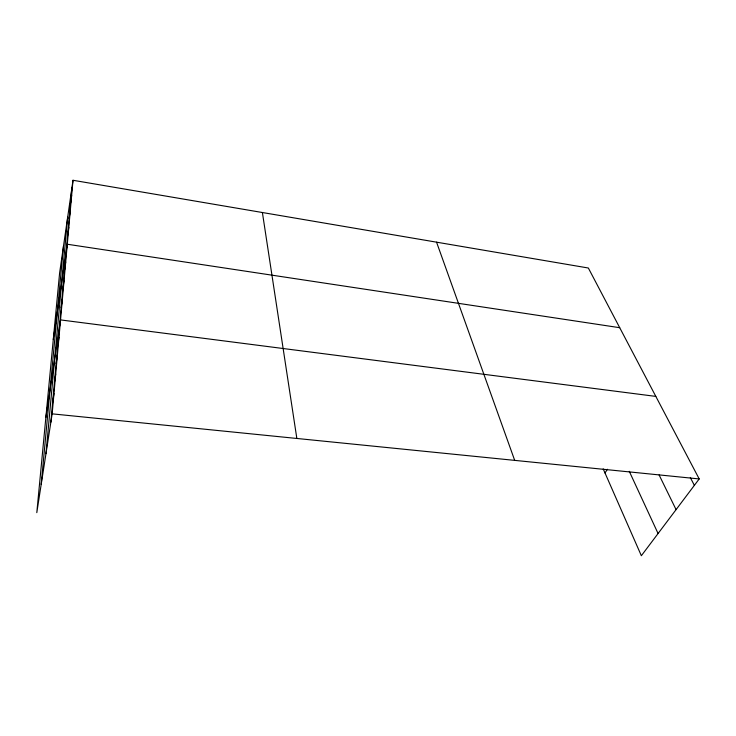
<?xml version="1.0" encoding="UTF-8"?>
<svg xmlns="http://www.w3.org/2000/svg" width="736" height="736" viewBox="0 0 736 736"><rect width="100%" height="100%" fill="white"/><g stroke="black" fill="none" stroke-linecap="round" stroke-linejoin="round"><path stroke-width="1.1" d="M50.848 422.243L71.88 188.002M73.002 180.274L59.616 272.955L36.8 512.661L52.155 413.853L73.002 180.274L588.349 268.014L699.2 478.934L641.35 555.726L603.207 468.896M45.963 453.735L67.666 217.23M41.188 484.435L63.498 246.091M70.527 203.108L71.659 195.316M69.11 218.831L70.26 210.974M67.648 235.189L68.807 227.268M53.277 339.563L67.289 244.242L619.721 327.704M64.52 269.992L65.706 261.942M62.854 288.53L64.06 280.416M61.116 307.887L62.339 299.718M45.871 417.413L60.536 319.912L655.822 396.4M57.739 345.515L58.99 337.254M56.12 363.575L57.38 355.276M54.436 382.352L55.706 374.026M52.679 401.893L53.967 393.53M604.992 472.963L607.448 469.255M52.155 413.853L699.2 478.934M690.313 477.535L694.361 485.355M659.106 474.959L676.08 509.625M629.271 471.316L658.076 533.526M436.558 242.172L514.694 460.377M262.393 212.52L296.847 438.463"/></g></svg>
